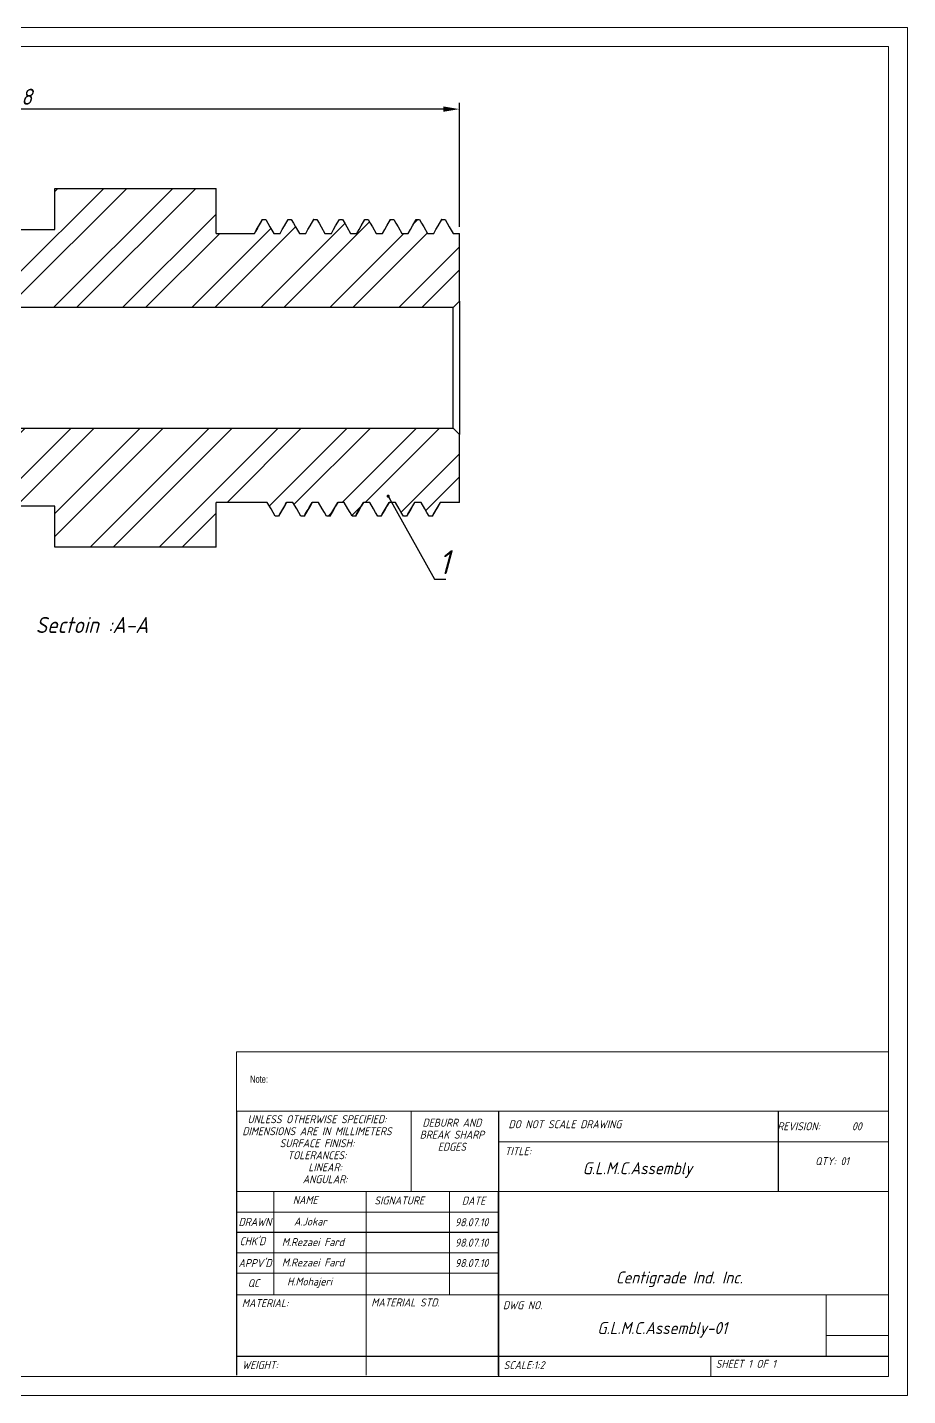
# Model space of a CAD drawing. Header units: millimetres. Extents: x 2776 to 2852, y 654 to 815.
# Drawn here: x 2817.9 to 2852.2, y 653.9 to 707.3 of the extents above; entities that cross this region are included whole.
import ezdxf

# ---------------------------------------------------------------- set-up
doc = ezdxf.new("R2010")
doc.units = ezdxf.units.MM
doc.linetypes.add('SLD-Solid', pattern=[0])
doc.styles.add('GENISO', font='geniso.shx', dxfattribs={"oblique": 15})
doc.styles.add('SLDTEXTSTYLE0', font='TXT', dxfattribs={"width": 0.75})
doc.dimstyles.new('Scale', dxfattribs={"dimscale": 0.25, "dimtxt": 2.5, "dimasz": 2.5, "dimexe": 1, "dimexo": 1, "dimgap": 0.2, "dimtad": 1, "dimdec": 1, "dimzin": 0, "dimtxsty": 'GENISO', "dimcen": 2.5, "dimclrd": 1, "dimclre": 1, "dimclrt": 7, "dimadec": 0, "dimazin": 0, "dimtfac": 1, "dimtdec": 1, "dimtmove": 0, "dimatfit": 3, "dimfxl": 1, "dimtzin": 0, "dimlwd": -1, "dimlwe": -1, "dimarcsym": 0})
pattern_1 = [(45, (2775.9276, 648.0287), (-1.34704, 1.34704), []), (45, (2776.8256, 648.0287), (-1.34704, 1.34704), [])]

# ---------------------------------------------------------------- blocks, each defined once
blk = doc.blocks.new('*D17')
at = {"color": 1, "transparency": 16777216}
for p, q in [((2799.921, 701.669), (2799.921, 704.368)), ((2834.096, 704.118), (2800.546, 704.118)), ((2834.721, 699.519), (2834.721, 704.368))]:
    blk.add_line(p, q, dxfattribs=at)
for points in [[(2800.546, 704.222), (2800.546, 704.014), (2799.921, 704.118)], [(2834.096, 704.222), (2834.096, 704.014), (2834.721, 704.118)]]:
    blk.add_solid(points, dxfattribs=at)
at = {"layer": 'Defpoints', "color": 0, "transparency": 16777216}
for p in [(2799.921, 704.118), (2799.921, 701.419), (2834.721, 699.269)]:
    blk.add_point(p, dxfattribs=at)
at = {"color": 7, "transparency": 16777216, "insert": (2817.321, 704.528), "char_height": 0.625, "attachment_point": 5, "style": 'GENISO'}
blk.add_mtext('34,8', dxfattribs=at)

msp = doc.modelspace()

# ---------------------------------------------------------------- hatches: boundary and pattern name
at = {"linetype": 'Continuous', "lineweight": 18}
h = msp.add_hatch(dxfattribs=at)
h.set_pattern_fill('ANSI32', color=256, scale=0.2, style=0)
h.set_pattern_definition(pattern_1)
h.paths.add_polyline_path([(2826.721, 699.269), (2825.221, 699.269), (2825.221, 701.019), (2818.921, 701.019), (2818.921, 699.419), (2816.621, 699.419), (2816.23, 700.096), (2816.074, 700.096), (2815.683, 699.419), (2815.371, 699.419), (2814.98, 700.096), (2814.824, 700.096), (2814.433, 699.419), (2814.121, 699.419), (2813.73, 700.096), (2813.574, 700.096), (2813.183, 699.419), (2812.871, 699.419), (2812.48, 700.096), (2812.324, 700.096), (2811.933, 699.419), (2811.621, 699.419), (2811.23, 700.096), (2811.074, 700.096), (2810.683, 699.419), (2810.371, 699.419), (2809.98, 700.096), (2809.824, 700.096), (2809.433, 699.419), (2807.921, 699.419), (2807.921, 698.819), (2810.921, 698.094), (2817.421, 698.094), (2817.421, 696.369), (2834.471, 696.369), (2834.721, 696.619), (2834.721, 699.269), (2834.471, 699.269), (2834.158, 699.81), (2834.033, 699.81), (2833.721, 699.269), (2833.471, 699.269), (2833.158, 699.81), (2833.033, 699.81), (2832.721, 699.269), (2832.471, 699.269), (2832.158, 699.81), (2832.033, 699.81), (2831.721, 699.269), (2831.471, 699.269), (2831.158, 699.81), (2831.033, 699.81), (2830.721, 699.269), (2830.471, 699.269), (2830.158, 699.81), (2830.033, 699.81), (2829.721, 699.269), (2829.471, 699.269), (2829.158, 699.81), (2829.033, 699.81), (2828.721, 699.269), (2828.471, 699.269), (2828.158, 699.81), (2828.033, 699.81), (2827.721, 699.269), (2827.471, 699.269), (2827.158, 699.81), (2827.033, 699.81)], flags=0)
h = msp.add_hatch(dxfattribs=at)
h.set_pattern_fill('ANSI32', color=256, scale=0.2, style=0)
h.set_pattern_definition(pattern_1)
h.paths.add_polyline_path([(2818.921, 687.019), (2825.221, 687.019), (2825.221, 688.769), (2827.221, 688.769), (2827.533, 688.228), (2827.658, 688.228), (2827.971, 688.769), (2828.221, 688.769), (2828.533, 688.228), (2828.658, 688.228), (2828.971, 688.769), (2829.221, 688.769), (2829.533, 688.228), (2829.658, 688.228), (2829.971, 688.769), (2830.221, 688.769), (2830.533, 688.228), (2830.658, 688.228), (2830.971, 688.769), (2831.221, 688.769), (2831.533, 688.228), (2831.658, 688.228), (2831.971, 688.769), (2832.221, 688.769), (2832.533, 688.228), (2832.658, 688.228), (2832.971, 688.769), (2833.221, 688.769), (2833.533, 688.228), (2833.658, 688.228), (2833.971, 688.769), (2834.721, 688.769), (2834.721, 691.419), (2834.471, 691.669), (2817.421, 691.669), (2817.421, 689.944), (2810.921, 689.944), (2807.921, 689.219), (2807.921, 688.619), (2810.058, 688.619), (2810.449, 687.943), (2810.605, 687.943), (2810.996, 688.619), (2811.308, 688.619), (2811.699, 687.943), (2811.855, 687.943), (2812.246, 688.619), (2812.558, 688.619), (2812.949, 687.943), (2813.105, 687.943), (2813.496, 688.619), (2813.808, 688.619), (2814.199, 687.943), (2814.355, 687.943), (2814.746, 688.619), (2815.058, 688.619), (2815.449, 687.943), (2815.605, 687.943), (2815.996, 688.619), (2816.308, 688.619), (2816.699, 687.943), (2816.855, 687.943), (2817.246, 688.619), (2818.921, 688.619)], flags=0)

# ---------------------------------------------------------------- linework, layer by layer
at = {"linetype": 'Continuous', "lineweight": 25}
for p, q in [((2818.921, 699.419), (2818.921, 701.019)), ((2818.921, 701.019), (2825.221, 701.019)), ((2825.221, 699.269), (2825.221, 701.019)), ((2827.033, 699.81), (2827.026, 699.797)), ((2827.033, 699.81), (2827.158, 699.81)), ((2828.033, 699.81), (2828.158, 699.81)), ((2829.033, 699.81), (2829.158, 699.81)), ((2830.033, 699.81), (2830.158, 699.81)), ((2831.033, 699.81), (2831.158, 699.81)), ((2832.033, 699.81), (2832.158, 699.81)), ((2833.033, 699.81), (2833.158, 699.81)), ((2834.033, 699.81), (2834.158, 699.81)), ((2816.621, 699.419), (2818.921, 699.419)), ((2825.221, 699.269), (2826.721, 699.269)), ((2827.471, 699.269), (2827.721, 699.269)), ((2828.471, 699.269), (2828.721, 699.269)), ((2829.471, 699.269), (2829.721, 699.269)), ((2830.471, 699.269), (2830.721, 699.269)), ((2831.471, 699.269), (2831.721, 699.269)), ((2832.471, 699.269), (2832.721, 699.269)), ((2833.471, 699.269), (2833.721, 699.269)), ((2834.471, 699.269), (2834.721, 699.269)), ((2834.721, 696.619), (2834.721, 699.269)), ((2834.471, 696.369), (2834.721, 696.619)), ((2834.721, 696.619), (2834.721, 691.419)), ((2834.471, 696.369), (2817.421, 696.369)), ((2834.471, 691.669), (2834.471, 696.369)), ((2817.421, 691.669), (2834.471, 691.669)), ((2834.721, 691.419), (2834.471, 691.669)), ((2834.721, 688.769), (2834.721, 691.419)), ((2818.921, 688.619), (2817.246, 688.619)), ((2818.921, 687.019), (2818.921, 688.619)), ((2827.221, 688.769), (2825.221, 688.769)), ((2825.221, 687.019), (2825.221, 688.769)), ((2828.221, 688.769), (2827.971, 688.769)), ((2829.221, 688.769), (2828.971, 688.769)), ((2830.221, 688.769), (2829.971, 688.769)), ((2831.221, 688.769), (2830.971, 688.769)), ((2832.221, 688.769), (2831.971, 688.769)), ((2833.221, 688.769), (2832.971, 688.769)), ((2834.721, 688.769), (2833.971, 688.769)), ((2827.658, 688.228), (2827.533, 688.228)), ((2828.658, 688.228), (2828.533, 688.228)), ((2829.658, 688.228), (2829.533, 688.228)), ((2830.658, 688.228), (2830.533, 688.228)), ((2831.658, 688.228), (2831.533, 688.228)), ((2831.665, 688.238), (2831.658, 688.228)), ((2832.658, 688.228), (2832.533, 688.228)), ((2833.658, 688.228), (2833.533, 688.228)), ((2833.665, 688.235), (2833.658, 688.228)), ((2825.221, 687.019), (2818.921, 687.019))]:
    msp.add_line(p, q, dxfattribs=at)
at = {"linetype": 'SLD-Solid', "lineweight": 15}
for p, q in [((2826.018, 667.317), (2851.466, 667.317)), ((2826.018, 667.317), (2826.018, 665.004)), ((2826.018, 665.004), (2851.466, 665.004)), ((2832.839, 665.004), (2832.839, 661.865)), ((2851.466, 663.809), (2836.25, 663.809)), ((2851.466, 661.865), (2826.018, 661.865)), ((2827.479, 661.865), (2827.479, 657.836)), ((2831.076, 661.865), (2831.076, 654.697)), ((2834.338, 661.865), (2834.338, 657.836)), ((2836.25, 661.068), (2826.018, 661.068)), ((2836.25, 659.475), (2826.018, 659.475)), ((2836.25, 658.679), (2826.018, 658.679)), ((2827.967, 657.836), (2826.018, 657.836)), ((2827.967, 657.836), (2851.466, 657.836)), ((2849.03, 655.446), (2849.03, 657.836)), ((2851.466, 656.243), (2849.03, 656.243)), ((2844.533, 654.65), (2844.533, 655.446))]:
    msp.add_line(p, q, dxfattribs=at)
for p, q in [((2826.018, 665.004), (2826.018, 654.697)), ((2836.25, 665.004), (2836.25, 654.65)), ((2847.173, 661.865), (2847.173, 665.004)), ((2836.25, 654.697), (2836.25, 661.865)), ((2836.25, 660.272), (2826.018, 660.272)), ((2826.018, 655.446), (2851.466, 655.446))]:
    msp.add_line(p, q)
for points in [[(2775.757, 707.309), (2852.216, 707.309), (2852.216, 653.9), (2775.757, 653.9)], [(2776.507, 706.559), (2851.466, 706.559), (2851.466, 654.65), (2776.507, 654.65)]]:
    msp.add_lwpolyline(points, close=True, dxfattribs=at)
at = {"linetype": 'Continuous', "lineweight": 25, "flags": 128}
for points in [[(2826.721, 699.269), (2826.804, 699.413), (2826.887, 699.557), (2827.033, 699.81)], [(2827.158, 699.81), (2827.241, 699.667), (2827.324, 699.523), (2827.471, 699.269)], [(2827.721, 699.269), (2827.804, 699.413), (2827.887, 699.557), (2828.033, 699.81)], [(2828.158, 699.81), (2828.241, 699.667), (2828.324, 699.523), (2828.471, 699.269)], [(2828.721, 699.269), (2828.804, 699.413), (2828.887, 699.557), (2829.033, 699.81)], [(2829.158, 699.81), (2829.241, 699.667), (2829.324, 699.523), (2829.471, 699.269)], [(2829.721, 699.269), (2829.804, 699.413), (2829.887, 699.557), (2830.033, 699.81)], [(2830.158, 699.81), (2830.241, 699.667), (2830.324, 699.523), (2830.471, 699.269)], [(2830.721, 699.269), (2830.804, 699.413), (2830.887, 699.557), (2831.033, 699.81)], [(2831.158, 699.81), (2831.241, 699.667), (2831.324, 699.523), (2831.471, 699.269)], [(2831.721, 699.269), (2831.804, 699.413), (2831.887, 699.557), (2832.033, 699.81)], [(2832.158, 699.81), (2832.241, 699.667), (2832.324, 699.523), (2832.471, 699.269)], [(2832.721, 699.269), (2832.804, 699.413), (2832.887, 699.557), (2833.033, 699.81)], [(2833.158, 699.81), (2833.241, 699.667), (2833.324, 699.523), (2833.471, 699.269)], [(2833.721, 699.269), (2833.804, 699.413), (2833.887, 699.557), (2834.033, 699.81)], [(2834.158, 699.81), (2834.241, 699.667), (2834.324, 699.523), (2834.471, 699.269)], [(2827.533, 688.228), (2827.45, 688.372), (2827.367, 688.515), (2827.221, 688.769)], [(2827.971, 688.769), (2827.888, 688.625), (2827.805, 688.482), (2827.658, 688.228)], [(2828.533, 688.228), (2828.45, 688.372), (2828.367, 688.515), (2828.221, 688.769)], [(2828.971, 688.769), (2828.888, 688.625), (2828.805, 688.482), (2828.658, 688.228)], [(2829.533, 688.228), (2829.45, 688.372), (2829.367, 688.515), (2829.221, 688.769)], [(2829.971, 688.769), (2829.888, 688.625), (2829.805, 688.482), (2829.658, 688.228)], [(2830.533, 688.228), (2830.45, 688.372), (2830.367, 688.515), (2830.221, 688.769)], [(2830.971, 688.769), (2830.888, 688.625), (2830.805, 688.482), (2830.658, 688.228)], [(2831.533, 688.228), (2831.45, 688.372), (2831.367, 688.515), (2831.221, 688.769)], [(2831.971, 688.769), (2831.888, 688.625), (2831.805, 688.482), (2831.658, 688.228)], [(2832.533, 688.228), (2832.45, 688.372), (2832.367, 688.515), (2832.221, 688.769)], [(2832.971, 688.769), (2832.888, 688.625), (2832.805, 688.482), (2832.658, 688.228)], [(2833.533, 688.228), (2833.45, 688.372), (2833.367, 688.515), (2833.221, 688.769)], [(2833.971, 688.769), (2833.888, 688.625), (2833.805, 688.482), (2833.658, 688.228)]]:
    msp.add_lwpolyline(points, dxfattribs=at)
at = {"linetype": 'Continuous', "lineweight": 25}
for points, knots in [([(2827.026, 699.804), (2826.974, 699.714), (2826.871, 699.536), (2826.768, 699.357), (2826.717, 699.269)], [0, 0, 0, 0, 0.506253, 1, 1, 1, 1]), ([(2829.033, 699.81), (2829.028, 699.81), (2829.022, 699.81), (2829.016, 699.772), (2829.016, 699.77)], [0, 0, 0, 0, 0.96273, 1, 1, 1, 1]), ([(2832.033, 699.81), (2832.028, 699.809), (2832.023, 699.807), (2832.017, 699.773), (2832.015, 699.767)], [0, 0, 0, 0, 0.835568, 1, 1, 1, 1]), ([(2834.033, 699.81), (2834.028, 699.81), (2834.022, 699.809), (2834.016, 699.772), (2834.016, 699.77)], [0, 0, 0, 0, 0.9397544, 1, 1, 1, 1]), ([(2827.665, 688.234), (2827.717, 688.324), (2827.821, 688.503), (2827.924, 688.681), (2827.975, 688.769)], [0, 0, 0, 0, 0.506145, 1, 1, 1, 1]), ([(2828.665, 688.234), (2828.717, 688.324), (2828.821, 688.503), (2828.924, 688.681), (2828.975, 688.769)], [0, 0, 0, 0, 0.506145, 1, 1, 1, 1]), ([(2829.665, 688.234), (2829.717, 688.324), (2829.821, 688.503), (2829.924, 688.681), (2829.975, 688.769)], [0, 0, 0, 0, 0.506145, 1, 1, 1, 1]), ([(2830.665, 688.234), (2830.717, 688.324), (2830.821, 688.503), (2830.924, 688.681), (2830.975, 688.769)], [0, 0, 0, 0, 0.506145, 1, 1, 1, 1]), ([(2831.665, 688.234), (2831.717, 688.324), (2831.821, 688.503), (2831.924, 688.681), (2831.975, 688.769)], [0, 0, 0, 0, 0.506145, 1, 1, 1, 1]), ([(2832.665, 688.234), (2832.717, 688.324), (2832.821, 688.503), (2832.924, 688.681), (2832.975, 688.769)], [0, 0, 0, 0, 0.506145, 1, 1, 1, 1]), ([(2833.665, 688.234), (2833.717, 688.324), (2833.821, 688.503), (2833.924, 688.681), (2833.975, 688.769)], [0, 0, 0, 0, 0.5061432, 1, 1, 1, 1])]:
    msp.add_open_spline(points, degree=3, knots=knots, dxfattribs=at)

# ---------------------------------------------------------------- texts
at = {"attachment_point": 5, "style": 'GENISO'}
for s, insert, char_height in [('1', (2834.124, 686.434), 0.938), ('Sectoin :A-A', (2820.375, 683.981), 0.625), ('UNLESS OTHERWISE SPECIFIED:', (2829.158, 664.689), 0.31233), ('DEBURR AND', (2834.427, 664.553), 0.3123), ('DO NOT SCALE DRAWING', (2838.838, 664.494), 0.31233), ('REVISION:       00', (2848.778, 664.414), 0.31233), ('DIMENSIONS ARE IN MILLIMETERS', (2829.158, 664.22), 0.31233), ('SURFACE FINISH:', (2829.158, 663.752), 0.31233), ('BREAK SHARP', (2834.427, 664.085), 0.31233), ('TOLERANCES:', (2829.158, 663.283), 0.31233), ('EDGES', (2834.427, 663.616), 0.3123), ('TITLE:', (2837.004, 663.441), 0.3123), ('LINEAR:', (2829.475, 662.815), 0.3123), ('G.L.M.C.Assembly', (2841.67, 662.706), 0.4685), ('\\pi-0.93699,l1.2493,t1.2493;QTY:^I01', (2849.11, 663.052), 0.31233), ('ANGULAR:', (2829.475, 662.346), 0.3123), ('NAME', (2828.702, 661.537), 0.3123), ('SIGNATURE', (2832.37, 661.518), 0.3123), ('DATE', (2835.274, 661.51), 0.3123), ('DRAWN', (2826.737, 660.68), 0.3123), ('A.Jokar', (2828.899, 660.696), 0.3123), ('98.07.10', (2835.196, 660.667), 0.3123), ("CHK'D", (2826.64, 659.927), 0.3123), ('M.Rezaei Fard', (2829.003, 659.894), 0.31233), ('98.07.10', (2835.196, 659.871), 0.3123), ("APPV'D", (2826.741, 659.074), 0.3123), ('M.Rezaei Fard', (2829.003, 659.098), 0.31233), ('98.07.10', (2835.196, 659.074), 0.3123), ('Centigrade Ind. Inc.', (2843.302, 658.441), 0.4685), ('QC', (2826.681, 658.291), 0.3123), ('H.Mohajeri', (2828.871, 658.307), 0.3123), ('MATERIAL:', (2827.136, 657.51), 0.3123), ('MATERIAL STD.', (2832.613, 657.537), 0.31233), ('DWG NO.', (2837.186, 657.429), 0.3123), ('G.L.M.C.Assembly-01', (2842.636, 656.468), 0.4685), ('WEIGHT:', (2826.937, 655.096), 0.3123), ('SCALE:1:2', (2837.243, 655.09), 0.3123), ('SHEET 1 OF 1', (2845.899, 655.141), 0.31233)]:
    msp.add_mtext(s, dxfattribs=dict(at, insert=insert, char_height=char_height))
at = {"linetype": 'Continuous', "lineweight": 15, "insert": (2826.548, 666.393), "char_height": 0.2811, "attachment_point": 1, "style": 'SLDTEXTSTYLE0'}
msp.add_mtext('Note:', dxfattribs=at)

# ---------------------------------------------------------------- dimensions: what is measured, and where the dimension line sits
dim = msp.add_linear_dim(base=(2799.921, 704.118), p1=(2834.721, 699.269), p2=(2799.921, 701.419), dimstyle='Scale')
dim.commit()
dim.dimension.update_dxf_attribs({"geometry": '*D17', "text_midpoint": (2817.321, 704.528)})

# ---------------------------------------------------------------- leaders
msp.add_leader([(2831.94, 689.008), (2833.753, 685.775), (2834.187, 685.775)], dimstyle='Scale', override={"dimasz": 0.5, "dimldrblk": 'DOT'})

doc.saveas('drawing.dxf')
